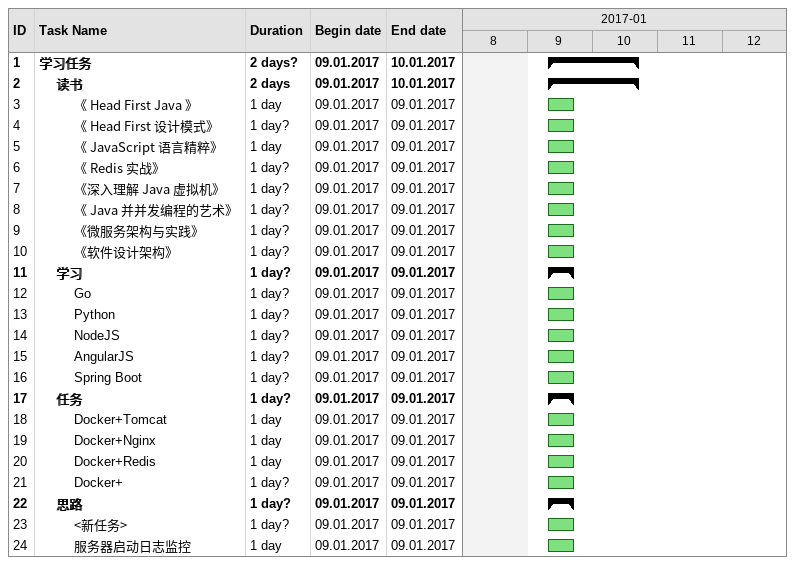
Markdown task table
| ID | Level | Task | Duration | Start | Finish |
|---|---|---|---|---|---|
| 1 | 1 | **学习任务** | 2d? | 2017-01-09 | 2017-01-10 |
| 2 | 2 | **读书** | 2d | 2017-01-09 | 2017-01-10 |
| 3 | 3 | 《 Head First Java 》 | 1d | 2017-01-09 | 2017-01-09 |
| 4 | 3 | 《 Head First 设计模式》 | 1d? | 2017-01-09 | 2017-01-09 |
| 5 | 3 | 《 JavaScript 语言精粹》 | 1d | 2017-01-09 | 2017-01-09 |
| 6 | 3 | 《 Redis 实战》 | 1d? | 2017-01-09 | 2017-01-09 |
| 7 | 3 | 《深入理解 Java 虚拟机》 | 1d? | 2017-01-09 | 2017-01-09 |
| 8 | 3 | 《 Java 并并发编程的艺术》 | 1d? | 2017-01-09 | 2017-01-09 |
| 9 | 3 | 《微服务架构与实践》 | 1d? | 2017-01-09 | 2017-01-09 |
| 10 | 3 | 《软件设计架构》 | 1d? | 2017-01-09 | 2017-01-09 |
| 11 | 2 | **学习** | 1d? | 2017-01-09 | 2017-01-09 |
| 12 | 3 | Go | 1d? | 2017-01-09 | 2017-01-09 |
| 13 | 3 | Python | 1d? | 2017-01-09 | 2017-01-09 |
| 14 | 3 | NodeJS | 1d? | 2017-01-09 | 2017-01-09 |
| 15 | 3 | AngularJS | 1d? | 2017-01-09 | 2017-01-09 |
| 16 | 3 | Spring Boot | 1d? | 2017-01-09 | 2017-01-09 |
| 17 | 2 | **任务** | 1d? | 2017-01-09 | 2017-01-09 |
| 18 | 3 | Docker+Tomcat | 1d | 2017-01-09 | 2017-01-09 |
| 19 | 3 | Docker+Nginx | 1d | 2017-01-09 | 2017-01-09 |
| 20 | 3 | Docker+Redis | 1d | 2017-01-09 | 2017-01-09 |
| 21 | 3 | Docker+ | 1d? | 2017-01-09 | 2017-01-09 |
| 22 | 2 | **思路** | 1d? | 2017-01-09 | 2017-01-09 |
| 23 | 3 | <新任务> | 1d? | 2017-01-09 | 2017-01-09 |
| 24 | 3 | 服务器启动日志监控 | 1d | 2017-01-09 | 2017-01-09 |
